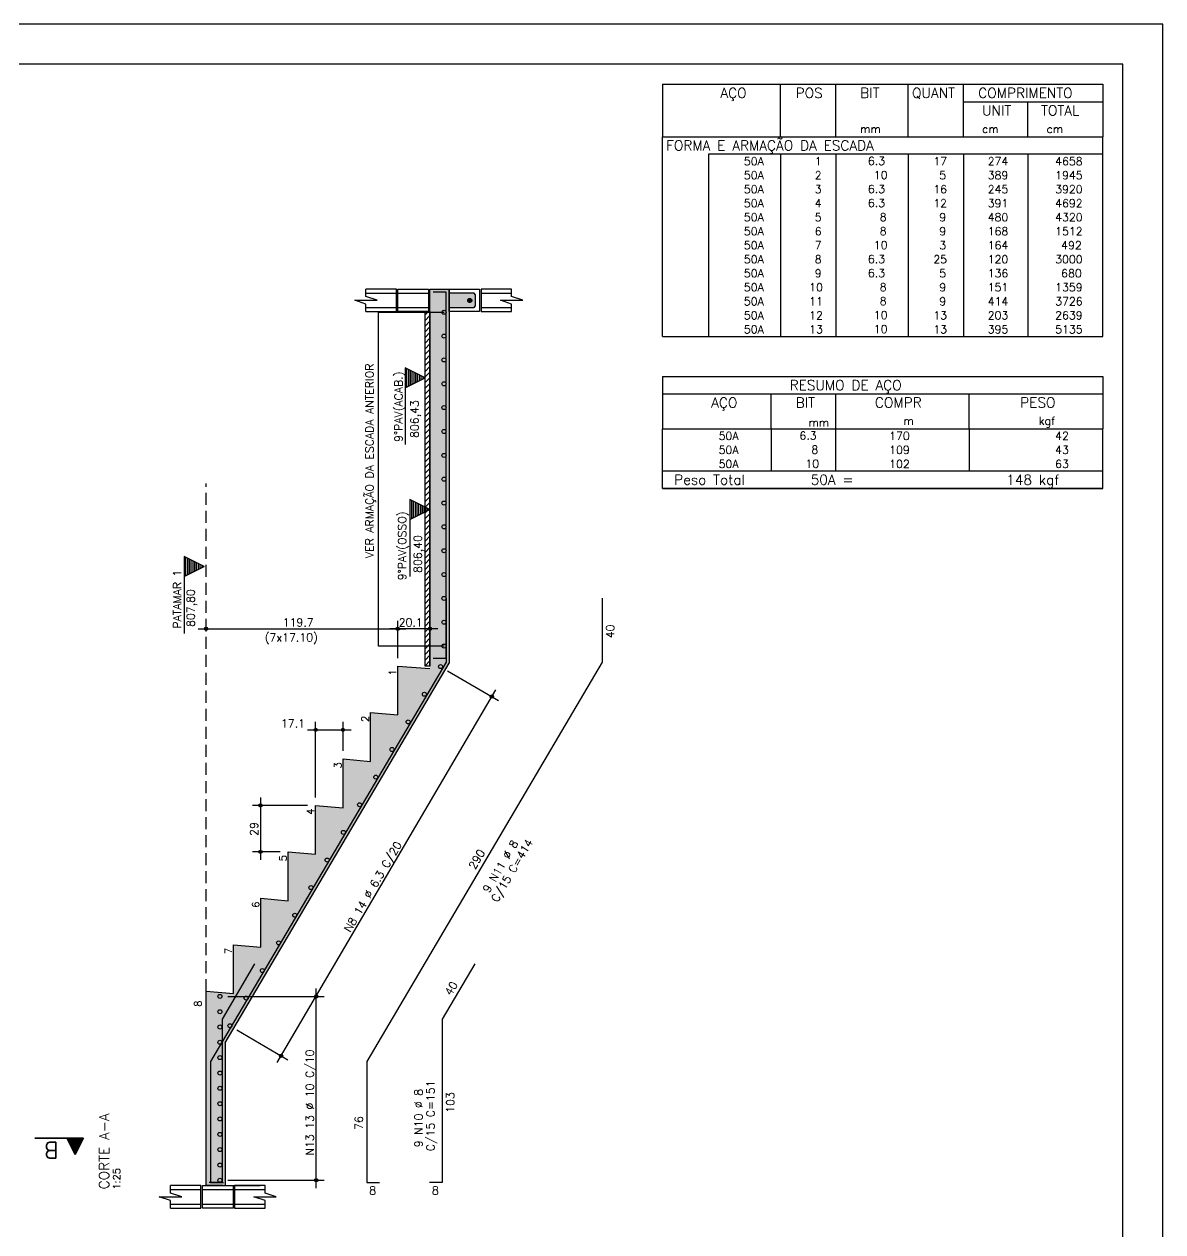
# Model space of a CAD drawing. Extents: x 0 to 84.1, y 0 to 59.4.
# Drawn here: x 55.66 to 84.1, y 29.23 to 59.4 of the extents above; entities that cross this region are included whole.
import ezdxf

# ---------------------------------------------------------------- set-up
doc = ezdxf.new("R2010")
doc.units = 0
doc.header["$MEASUREMENT"] = 0
doc.linetypes.add('ESTILO_TQS_0001', pattern=[0.45, 0.3, -0.15])
for name, color, linetype in [('ARQ_FOLHA', 7, 'CONTINUOUS'), ('PENA_01', 1, 'CONTINUOUS'), ('PENA_02', 2, 'CONTINUOUS'), ('PENA_03', 3, 'CONTINUOUS'), ('PENA_04', 4, 'CONTINUOUS'), ('PENA_05', 5, 'CONTINUOUS'), ('PENA_10', 253, 'CONTINUOUS')]:
    doc.layers.add(name, color=color, linetype=linetype)
doc.styles.get("Standard").update_dxf_attribs({"font": 'ROMANS.SHX'})

msp = doc.modelspace()

# ---------------------------------------------------------------- linework, layer by layer
at = {"layer": 'ARQ_FOLHA', "color": 1}
for points in [[(0, 0), (84.1, 0), (84.1, 59.4), (0, 59.4)], [(2.5, 1), (83.1, 1), (83.1, 58.4), (2.5, 58.4)]]:
    msp.add_lwpolyline(points, close=True, dxfattribs=at)
at = {"layer": 'PENA_01', "linetype": 'Continuous'}
for p, q in [((65.796, 43.361), (65.796, 52.78)), ((65.796, 52.78), (66.276, 52.78)), ((66.276, 52.78), (66.276, 43.431)), ((60.204, 44.229), (60.204, 44.494)), ((64.992, 43.561), (64.992, 44.494)), ((64.992, 43.561), (64.992, 44.494)), ((65.796, 44.21), (65.796, 44.494)), ((60.004, 44.294), (65.192, 44.294)), ((65.996, 44.294), (64.792, 44.294)), ((60.684, 33.949), (66.276, 43.431)), ((64.992, 42.141), (64.992, 43.361)), ((64.992, 43.361), (65.796, 43.301)), ((66.233, 43.247), (67.509, 42.499)), ((61.976, 33.455), (67.438, 42.772)), ((62.94, 40.081), (62.94, 41.969)), ((63.624, 41.241), (63.624, 41.969)), ((64.308, 40.981), (64.308, 42.201)), ((64.308, 42.201), (64.992, 42.141)), ((62.74, 41.769), (63.824, 41.769)), ((63.624, 39.821), (63.624, 41.041)), ((63.624, 41.041), (64.308, 40.981)), ((62.74, 39.881), (61.361, 39.881)), ((61.561, 40.081), (61.561, 38.521)), ((62.94, 38.661), (62.94, 39.881)), ((62.94, 39.881), (63.624, 39.821)), ((62.056, 38.721), (61.361, 38.721)), ((62.256, 37.501), (62.256, 38.721)), ((62.256, 38.721), (62.94, 38.661)), ((61.572, 36.341), (61.572, 37.561)), ((61.572, 37.561), (62.256, 37.501)), ((60.888, 35.181), (60.888, 36.401)), ((60.888, 36.401), (61.572, 36.341)), ((62.954, 30.315), (62.954, 35.311)), ((60.204, 30.381), (60.204, 35.241)), ((60.204, 35.241), (60.888, 35.181)), ((60.749, 35.111), (63.154, 35.111)), ((60.973, 34.275), (62.249, 33.527)), ((60.684, 33.949), (60.684, 30.381)), ((60.749, 30.515), (63.154, 30.515)), ((60.62, 30.381), (60.204, 30.381))]:
    msp.add_line(p, q, dxfattribs=at)
at = {"layer": 'PENA_01', "linetype": 'ESTILO_TQS_0001'}
msp.add_line((60.204, 35.241), (60.204, 47.927), dxfattribs=at)
at = {"layer": 'PENA_02', "linetype": 'Continuous'}
for p, q in [((71.6, 57.9), (71.6, 56.587)), ((71.6, 57.9), (82.6, 57.9)), ((74.55, 56.587), (74.55, 57.9)), ((75.93, 56.587), (75.93, 57.9)), ((77.74, 56.587), (77.74, 57.9)), ((79.12, 56.587), (79.12, 57.9)), ((82.6, 57.9), (82.6, 56.587)), ((79.12, 57.462), (82.6, 57.462)), ((80.73, 56.587), (80.73, 57.462)), ((71.6, 56.587), (82.6, 56.587)), ((71.6, 56.15), (71.6, 56.587)), ((71.6, 56.587), (82.6, 56.587)), ((82.6, 56.15), (82.6, 56.587)), ((71.6, 55.8), (71.6, 56.15)), ((82.6, 56.15), (72.75, 56.15)), ((72.75, 56.15), (72.75, 55.8)), ((74.55, 56.15), (74.55, 55.8)), ((75.93, 56.15), (75.93, 55.8)), ((77.74, 56.15), (77.74, 55.8)), ((79.12, 56.15), (79.12, 55.8)), ((80.73, 56.15), (80.73, 55.8)), ((82.6, 55.8), (82.6, 56.15)), ((71.6, 55.45), (71.6, 55.8)), ((72.75, 55.8), (72.75, 55.45)), ((74.55, 55.8), (74.55, 55.45)), ((75.93, 55.8), (75.93, 55.45)), ((77.74, 55.8), (77.74, 55.45)), ((79.12, 55.8), (79.12, 55.45)), ((80.73, 55.8), (80.73, 55.45)), ((82.6, 55.45), (82.6, 55.8)), ((71.6, 55.1), (71.6, 55.45)), ((72.75, 55.45), (72.75, 55.1)), ((74.55, 55.45), (74.55, 55.1)), ((75.93, 55.45), (75.93, 55.1)), ((77.74, 55.45), (77.74, 55.1)), ((79.12, 55.45), (79.12, 55.1)), ((80.73, 55.45), (80.73, 55.1)), ((82.6, 55.1), (82.6, 55.45)), ((71.6, 54.75), (71.6, 55.1)), ((72.75, 55.1), (72.75, 54.75)), ((74.55, 55.1), (74.55, 54.75)), ((75.93, 55.1), (75.93, 54.75)), ((77.74, 55.1), (77.74, 54.75)), ((79.12, 55.1), (79.12, 54.75)), ((80.73, 55.1), (80.73, 54.75)), ((82.6, 54.75), (82.6, 55.1)), ((71.6, 54.4), (71.6, 54.75)), ((72.75, 54.75), (72.75, 54.4)), ((74.55, 54.75), (74.55, 54.4)), ((75.93, 54.75), (75.93, 54.4)), ((77.74, 54.75), (77.74, 54.4)), ((79.12, 54.75), (79.12, 54.4)), ((80.73, 54.75), (80.73, 54.4)), ((82.6, 54.4), (82.6, 54.75)), ((71.6, 54.05), (71.6, 54.4)), ((72.75, 54.4), (72.75, 54.05)), ((74.55, 54.4), (74.55, 54.05)), ((75.93, 54.4), (75.93, 54.05)), ((77.74, 54.4), (77.74, 54.05)), ((79.12, 54.4), (79.12, 54.05)), ((80.73, 54.4), (80.73, 54.05)), ((82.6, 54.05), (82.6, 54.4)), ((71.6, 53.7), (71.6, 54.05)), ((72.75, 54.05), (72.75, 53.7)), ((74.55, 54.05), (74.55, 53.7)), ((75.93, 54.05), (75.93, 53.7)), ((77.74, 54.05), (77.74, 53.7)), ((79.12, 54.05), (79.12, 53.7)), ((80.73, 54.05), (80.73, 53.7)), ((82.6, 53.7), (82.6, 54.05)), ((71.6, 53.35), (71.6, 53.7)), ((72.75, 53.7), (72.75, 53.35)), ((74.55, 53.7), (74.55, 53.35)), ((75.93, 53.7), (75.93, 53.35)), ((77.74, 53.7), (77.74, 53.35)), ((79.12, 53.7), (79.12, 53.35)), ((80.73, 53.7), (80.73, 53.35)), ((82.6, 53.35), (82.6, 53.7)), ((71.6, 53), (71.6, 53.35)), ((72.75, 53.35), (72.75, 53)), ((74.55, 53.35), (74.55, 53)), ((75.93, 53.35), (75.93, 53)), ((77.74, 53.35), (77.74, 53)), ((79.12, 53.35), (79.12, 53)), ((80.73, 53.35), (80.73, 53)), ((82.6, 53), (82.6, 53.35)), ((71.6, 52.65), (71.6, 53)), ((72.75, 53), (72.75, 52.65)), ((74.55, 53), (74.55, 52.65)), ((75.93, 53), (75.93, 52.65)), ((77.74, 53), (77.74, 52.65)), ((79.12, 53), (79.12, 52.65)), ((80.73, 53), (80.73, 52.65)), ((82.6, 52.65), (82.6, 53)), ((71.6, 52.3), (71.6, 52.65)), ((72.75, 52.65), (72.75, 52.3)), ((74.55, 52.65), (74.55, 52.3)), ((75.93, 52.65), (75.93, 52.3)), ((77.74, 52.65), (77.74, 52.3)), ((79.12, 52.65), (79.12, 52.3)), ((80.73, 52.65), (80.73, 52.3)), ((82.6, 52.3), (82.6, 52.65)), ((71.6, 51.95), (71.6, 52.3)), ((72.75, 52.3), (72.75, 51.95)), ((74.55, 52.3), (74.55, 51.95)), ((75.93, 52.3), (75.93, 51.95)), ((77.74, 52.3), (77.74, 51.95)), ((79.12, 52.3), (79.12, 51.95)), ((80.73, 52.3), (80.73, 51.95)), ((82.6, 51.95), (82.6, 52.3)), ((71.6, 51.6), (71.6, 51.95)), ((72.75, 51.95), (72.75, 51.6)), ((74.55, 51.95), (74.55, 51.6)), ((75.93, 51.95), (75.93, 51.6)), ((77.74, 51.95), (77.74, 51.6)), ((79.12, 51.95), (79.12, 51.6)), ((80.73, 51.95), (80.73, 51.6)), ((82.6, 51.6), (82.6, 51.95)), ((71.6, 51.6), (82.6, 51.6)), ((71.6, 50.6), (71.6, 49.288)), ((71.6, 50.6), (82.6, 50.6)), ((82.6, 50.6), (82.6, 49.288)), ((71.6, 50.163), (82.6, 50.163)), ((74.32, 49.288), (74.32, 50.163)), ((75.93, 49.288), (75.93, 50.163)), ((79.265, 49.288), (79.265, 50.163)), ((71.6, 49.288), (82.6, 49.288)), ((71.6, 48.938), (71.6, 49.288)), ((74.32, 49.288), (74.32, 48.938)), ((75.93, 48.938), (75.93, 49.288)), ((79.265, 49.288), (79.265, 48.938)), ((82.6, 48.938), (82.6, 49.288)), ((71.6, 48.588), (71.6, 48.938)), ((74.32, 48.938), (74.32, 48.588)), ((75.93, 48.588), (75.93, 48.938)), ((79.265, 48.938), (79.265, 48.588)), ((82.6, 48.588), (82.6, 48.938)), ((71.6, 48.237), (71.6, 48.588)), ((74.32, 48.588), (74.32, 48.237)), ((75.93, 48.237), (75.93, 48.588)), ((79.265, 48.588), (79.265, 48.237)), ((82.6, 48.237), (82.6, 48.588)), ((71.6, 48.237), (82.6, 48.237)), ((71.6, 47.8), (71.6, 48.237)), ((71.6, 48.237), (82.6, 48.237)), ((82.6, 47.8), (82.6, 48.237)), ((82.6, 47.8), (71.6, 47.8)), ((71.6, 47.8), (82.6, 47.8))]:
    msp.add_line(p, q, dxfattribs=at)
for points in [[(0, 0), (84.1, 0), (84.1, 59.4), (0, 59.4), (0, 0)], [(0, 0), (84.1, 0), (84.1, 59.4), (0, 59.4), (0, 0)], [(64.196, 52.22), (64.196, 52.406), (63.916, 52.5), (64.476, 52.5), (64.196, 52.593), (64.196, 52.78)], [(67.836, 52.22), (67.836, 52.406), (67.556, 52.5), (68.116, 52.5), (67.836, 52.593), (67.836, 52.78)], [(59.316, 29.821), (59.316, 30.008), (59.036, 30.101), (59.596, 30.101), (59.316, 30.194), (59.316, 30.381)], [(61.676, 29.821), (61.676, 30.008), (61.396, 30.101), (61.956, 30.101), (61.676, 30.194), (61.676, 30.381)]]:
    msp.add_lwpolyline(points, dxfattribs=at)
for centre, radius in [((60.204, 44.294), 0.04), ((60.204, 44.294), 0.02), ((64.992, 44.294), 0.04), ((64.992, 44.294), 0.04), ((64.992, 44.294), 0.02), ((64.992, 44.294), 0.02), ((65.796, 44.294), 0.04), ((65.796, 44.294), 0.02), ((67.337, 42.6), 0.0416), ((67.337, 42.6), 0.0208), ((62.94, 41.769), 0.04), ((62.94, 41.769), 0.02), ((63.624, 41.769), 0.04), ((63.624, 41.769), 0.02), ((61.561, 39.881), 0.04), ((61.561, 39.881), 0.02), ((61.561, 38.721), 0.04), ((61.561, 38.721), 0.02), ((62.954, 35.111), 0.0416), ((62.954, 35.111), 0.0208), ((62.077, 33.628), 0.0416), ((62.077, 33.628), 0.0208), ((62.954, 30.515), 0.0416), ((62.954, 30.515), 0.0208)]:
    msp.add_circle(centre, radius, dxfattribs=at)
at = {"layer": 'PENA_03', "linetype": 'Continuous'}
for p, q in [((64.956, 52.78), (64.196, 52.78)), ((64.196, 52.68), (64.956, 52.68)), ((64.956, 52.22), (64.956, 52.78)), ((64.996, 52.68), (65.756, 52.68)), ((67.836, 52.78), (67.076, 52.78)), ((67.076, 52.78), (67.076, 52.22)), ((67.076, 52.68), (67.836, 52.68)), ((64.196, 52.32), (64.956, 52.32)), ((64.196, 52.22), (64.956, 52.22)), ((64.512, 43.863), (64.512, 52.201)), ((64.512, 52.201), (66.146, 52.201)), ((64.996, 52.32), (65.756, 52.32)), ((65.676, 52.141), (65.755, 52.22)), ((67.076, 52.32), (67.836, 52.32)), ((67.076, 52.22), (67.836, 52.22)), ((65.676, 51.999), (65.796, 52.119)), ((65.676, 51.858), (65.796, 51.978)), ((65.676, 51.716), (65.796, 51.836)), ((65.676, 51.575), (65.796, 51.695)), ((65.676, 51.433), (65.796, 51.553)), ((65.676, 51.292), (65.796, 51.412)), ((65.676, 51.151), (65.796, 51.271)), ((65.676, 51.009), (65.796, 51.129)), ((65.176, 50.817), (65.176, 48.897)), ((65.676, 50.567), (65.176, 50.817)), ((65.221, 50.339), (65.221, 50.794)), ((65.265, 50.361), (65.265, 50.772)), ((65.31, 50.383), (65.31, 50.75)), ((65.354, 50.406), (65.354, 50.727)), ((65.399, 50.428), (65.399, 50.705)), ((65.676, 50.868), (65.796, 50.988)), ((65.676, 50.726), (65.796, 50.846)), ((65.676, 50.585), (65.796, 50.705)), ((65.676, 50.567), (65.176, 50.317)), ((65.444, 50.45), (65.444, 50.683)), ((65.488, 50.473), (65.488, 50.661)), ((65.533, 50.495), (65.533, 50.638)), ((65.577, 50.517), (65.577, 50.616)), ((65.622, 50.54), (65.622, 50.594)), ((65.676, 50.444), (65.796, 50.564)), ((65.676, 50.302), (65.796, 50.422)), ((65.676, 50.161), (65.796, 50.281)), ((65.676, 50.019), (65.796, 50.139)), ((65.676, 49.878), (65.796, 49.998)), ((65.676, 49.736), (65.796, 49.856)), ((65.676, 49.595), (65.796, 49.715)), ((65.676, 49.454), (65.796, 49.574)), ((65.676, 49.312), (65.796, 49.432)), ((65.676, 49.171), (65.796, 49.291)), ((65.676, 49.029), (65.796, 49.149)), ((65.676, 48.888), (65.796, 49.008)), ((65.676, 48.746), (65.796, 48.866)), ((65.676, 48.605), (65.796, 48.725)), ((65.676, 48.464), (65.796, 48.584)), ((65.676, 48.322), (65.796, 48.442)), ((65.676, 48.181), (65.796, 48.301)), ((65.676, 48.039), (65.796, 48.159)), ((65.676, 47.898), (65.796, 48.018)), ((65.676, 47.757), (65.796, 47.877)), ((65.676, 47.615), (65.796, 47.735)), ((65.296, 47.524), (65.296, 45.604)), ((65.796, 47.274), (65.296, 47.524)), ((65.341, 47.047), (65.341, 47.502)), ((65.385, 47.069), (65.385, 47.48)), ((65.43, 47.091), (65.43, 47.458)), ((65.474, 47.114), (65.474, 47.435)), ((65.519, 47.136), (65.519, 47.413)), ((65.564, 47.158), (65.564, 47.391)), ((65.676, 47.474), (65.796, 47.594)), ((65.676, 47.332), (65.796, 47.452)), ((65.796, 47.274), (65.296, 47.024)), ((65.608, 47.181), (65.608, 47.368)), ((65.653, 47.203), (65.653, 47.346)), ((65.676, 47.191), (65.796, 47.311)), ((65.676, 47.049), (65.796, 47.169)), ((65.697, 47.225), (65.697, 47.324)), ((65.742, 47.247), (65.742, 47.301)), ((65.676, 46.908), (65.796, 47.028)), ((65.676, 46.767), (65.796, 46.887)), ((65.676, 46.625), (65.796, 46.745)), ((65.676, 46.484), (65.796, 46.604)), ((65.676, 46.342), (65.796, 46.462)), ((65.676, 46.201), (65.796, 46.321)), ((65.676, 46.059), (65.796, 46.179)), ((59.656, 46.098), (59.656, 44.178)), ((60.156, 45.848), (59.656, 46.098)), ((59.701, 45.621), (59.701, 46.076)), ((59.745, 45.643), (59.745, 46.054)), ((59.79, 45.665), (59.79, 46.031)), ((59.834, 45.687), (59.834, 46.009)), ((59.879, 45.71), (59.879, 45.987)), ((59.924, 45.732), (59.924, 45.964)), ((59.968, 45.754), (59.968, 45.942)), ((60.013, 45.777), (60.013, 45.92)), ((60.057, 45.799), (60.057, 45.898)), ((60.102, 45.821), (60.102, 45.875)), ((65.676, 45.918), (65.796, 46.038)), ((65.676, 45.777), (65.796, 45.897)), ((60.156, 45.848), (59.656, 45.598)), ((65.676, 45.635), (65.796, 45.755)), ((65.676, 45.494), (65.796, 45.614)), ((65.676, 45.352), (65.796, 45.472)), ((65.676, 45.211), (65.796, 45.331)), ((65.676, 45.069), (65.796, 45.189)), ((65.676, 44.928), (65.796, 45.048)), ((65.676, 44.787), (65.796, 44.907)), ((65.676, 44.645), (65.796, 44.765)), ((65.676, 44.504), (65.796, 44.624)), ((65.676, 44.362), (65.796, 44.482)), ((65.676, 44.221), (65.796, 44.341)), ((65.676, 44.08), (65.796, 44.2)), ((65.676, 43.938), (65.796, 44.058)), ((66.146, 43.863), (64.512, 43.863)), ((65.676, 43.797), (65.796, 43.917)), ((65.676, 43.655), (65.796, 43.775)), ((65.676, 43.514), (65.796, 43.634)), ((65.676, 43.372), (65.796, 43.492)), ((60.076, 30.381), (59.316, 30.381)), ((59.316, 30.281), (60.076, 30.281)), ((60.076, 29.821), (60.076, 30.381)), ((60.116, 30.281), (60.876, 30.281)), ((61.556, 30.38), (60.796, 30.38)), ((61.676, 30.381), (60.916, 30.381)), ((60.916, 30.381), (60.916, 29.821)), ((60.916, 30.281), (61.676, 30.281)), ((59.316, 29.921), (60.076, 29.921)), ((60.116, 29.921), (60.876, 29.921)), ((60.916, 29.921), (61.676, 29.921)), ((59.316, 29.821), (60.076, 29.821)), ((60.916, 29.821), (61.676, 29.821))]:
    msp.add_line(p, q, dxfattribs=at)
for points in [[(65.756, 52.78), (65.756, 52.22), (64.996, 52.22), (64.996, 52.78), (65.756, 52.78)], [(67.036, 52.78), (67.036, 52.22), (66.276, 52.22), (66.276, 52.78), (67.036, 52.78)], [(66.276, 52.32), (66.896, 52.32), (66.936, 52.36), (66.936, 52.64), (66.896, 52.68), (66.276, 52.68)], [(66.79, 52.447), (66.779, 52.448), (66.769, 52.452), (66.76, 52.457), (66.752, 52.464), (66.746, 52.472), (66.742, 52.482), (66.74, 52.492), (66.74, 52.503), (66.742, 52.513), (66.746, 52.522), (66.752, 52.531), (66.76, 52.538), (66.769, 52.543), (66.779, 52.546), (66.79, 52.547), (66.8, 52.546), (66.81, 52.543), (66.819, 52.538), (66.827, 52.531), (66.833, 52.522), (66.837, 52.513), (66.839, 52.503), (66.839, 52.492), (66.837, 52.482), (66.833, 52.472), (66.827, 52.464), (66.819, 52.457), (66.81, 52.452), (66.8, 52.448), (66.79, 52.447)], [(65.796, 43.361), (65.676, 43.361), (65.676, 52.22), (65.796, 52.22), (65.796, 43.361)], [(65.176, 50.317), (65.676, 50.567), (65.176, 50.817), (65.176, 50.317)], [(65.296, 47.024), (65.796, 47.274), (65.296, 47.524), (65.296, 47.024)], [(59.656, 45.598), (60.156, 45.848), (59.656, 46.098), (59.656, 45.598)], [(57.136, 31.566), (56.931, 31.157), (56.727, 31.566), (57.136, 31.566)], [(60.876, 30.381), (60.876, 29.821), (60.116, 29.821), (60.116, 30.381), (60.876, 30.381)]]:
    msp.add_lwpolyline(points, dxfattribs=at)
for centre in [(66.79, 52.497), (66.146, 52.201), (66.146, 51.605), (66.146, 51.01), (66.146, 50.414), (66.146, 49.819), (66.146, 49.223), (66.146, 48.627), (66.146, 48.032), (66.146, 47.436), (66.146, 46.841), (66.146, 46.245), (66.146, 45.649), (66.146, 45.054), (66.146, 44.458), (66.146, 43.863), (66.06, 43.348), (65.655, 42.658), (65.251, 41.968), (64.846, 41.278), (64.442, 40.588), (64.037, 39.897), (63.633, 39.207), (63.228, 38.517), (62.823, 37.827), (62.419, 37.137), (62.014, 36.447), (61.61, 35.756), (60.549, 35.111), (61.205, 35.066), (60.549, 34.728), (60.8, 34.376), (60.549, 34.345), (60.549, 33.962), (60.549, 33.579), (60.549, 33.195), (60.549, 32.813), (60.549, 32.429), (60.549, 32.047), (60.549, 31.662), (60.549, 31.281), (60.549, 30.896), (60.549, 30.515)]:
    msp.add_circle(centre, 0.05, dxfattribs=at)
for points in [[(66.79, 52.447), (66.74, 52.503), (66.742, 52.513)], [(66.79, 52.447), (66.74, 52.492), (66.74, 52.503)], [(66.79, 52.447), (66.742, 52.513), (66.746, 52.522)], [(66.79, 52.447), (66.746, 52.522), (66.752, 52.531)], [(66.79, 52.447), (66.752, 52.531), (66.76, 52.538)], [(66.79, 52.447), (66.76, 52.538), (66.769, 52.543)], [(66.79, 52.447), (66.769, 52.543), (66.779, 52.546)], [(66.79, 52.447), (66.779, 52.546), (66.79, 52.547)], [(66.79, 52.447), (66.79, 52.547), (66.8, 52.546)], [(66.79, 52.447), (66.8, 52.546), (66.81, 52.543)], [(66.79, 52.447), (66.81, 52.543), (66.819, 52.538)], [(66.79, 52.447), (66.819, 52.538), (66.827, 52.531)], [(66.79, 52.447), (66.827, 52.531), (66.833, 52.522)], [(66.79, 52.447), (66.833, 52.522), (66.837, 52.513)], [(66.79, 52.447), (66.837, 52.513), (66.839, 52.503)], [(66.79, 52.447), (66.839, 52.503), (66.839, 52.492)], [(66.79, 52.447), (66.742, 52.482), (66.74, 52.492)], [(66.79, 52.447), (66.746, 52.472), (66.742, 52.482)], [(66.79, 52.447), (66.752, 52.464), (66.746, 52.472)], [(66.79, 52.447), (66.76, 52.457), (66.752, 52.464)], [(66.79, 52.447), (66.769, 52.452), (66.76, 52.457)], [(66.79, 52.447), (66.779, 52.448), (66.769, 52.452)], [(66.79, 52.447), (66.839, 52.492), (66.837, 52.482)], [(66.79, 52.447), (66.837, 52.482), (66.833, 52.472)], [(66.79, 52.447), (66.833, 52.472), (66.827, 52.464)], [(66.79, 52.447), (66.827, 52.464), (66.819, 52.457)], [(66.79, 52.447), (66.819, 52.457), (66.81, 52.452)], [(66.79, 52.447), (66.81, 52.452), (66.8, 52.448)], [(66.79, 52.447), (66.8, 52.448), (66.79, 52.447)]]:
    msp.add_solid(points, dxfattribs=at)
at = {"layer": 'PENA_04', "linetype": 'Continuous'}
for p, q in [((55.923, 31.568), (57.139, 31.568)), ((57.136, 31.566), (55.923, 31.566)), ((56.931, 31.153), (56.725, 31.566)), ((56.931, 31.157), (56.727, 31.566)), ((57.121, 31.536), (56.742, 31.536)), ((57.105, 31.504), (56.758, 31.504)), ((57.089, 31.472), (56.774, 31.472)), ((57.073, 31.44), (56.79, 31.44)), ((57.057, 31.408), (56.806, 31.408)), ((57.139, 31.568), (56.931, 31.153)), ((57.136, 31.566), (56.931, 31.157)), ((57.041, 31.376), (56.822, 31.376)), ((57.025, 31.345), (56.838, 31.344)), ((57.009, 31.312), (56.854, 31.312)), ((56.993, 31.281), (56.87, 31.281)), ((56.977, 31.249), (56.886, 31.249)), ((56.961, 31.217), (56.901, 31.217)), ((56.945, 31.185), (56.917, 31.185))]:
    msp.add_line(p, q, dxfattribs=at)
at = {"layer": 'PENA_05', "linetype": 'Continuous'}
for p, q in [((66.196, 52.7), (65.876, 52.7)), ((66.196, 43.559), (66.196, 52.7)), ((66.196, 45.057), (66.196, 43.457)), ((70.099, 45.057), (70.099, 43.457)), ((66.196, 43.457), (60.316, 33.487)), ((70.099, 43.457), (64.219, 33.487)), ((65.876, 43.559), (66.196, 43.559)), ((61.417, 35.922), (60.604, 34.543)), ((66.917, 35.922), (66.104, 34.543)), ((60.604, 34.543), (60.604, 30.461)), ((66.104, 34.543), (66.104, 30.461)), ((60.316, 33.487), (60.316, 30.461)), ((64.219, 33.487), (64.219, 30.461)), ((60.604, 30.461), (60.284, 30.461)), ((60.316, 30.461), (60.636, 30.461)), ((64.219, 30.461), (64.539, 30.461)), ((66.104, 30.461), (65.784, 30.461))]:
    msp.add_line(p, q, dxfattribs=at)
at = {"layer": 'PENA_10', "linetype": 'Continuous'}
for points in [[(66.276, 43.431), (65.796, 43.301), (65.796, 52.78)], [(66.276, 43.431), (65.796, 52.78), (66.276, 52.78)], [(66.276, 52.68), (66.276, 52.32), (66.896, 52.32)], [(66.276, 52.68), (66.896, 52.32), (66.936, 52.36)], [(66.276, 52.68), (66.936, 52.36), (66.936, 52.64)], [(66.276, 52.68), (66.936, 52.64), (66.896, 52.68)], [(66.276, 52.68), (66.896, 52.68), (66.276, 52.68)], [(60.684, 33.949), (60.888, 35.181), (66.276, 43.431)], [(66.276, 43.431), (60.888, 35.181), (61.572, 36.341)], [(66.276, 43.431), (61.572, 36.341), (62.256, 37.501)], [(66.276, 43.431), (62.256, 37.501), (62.94, 38.661)], [(66.276, 43.431), (62.94, 38.661), (63.624, 39.821)], [(66.276, 43.431), (63.624, 39.821), (64.308, 40.981)], [(66.276, 43.431), (64.308, 40.981), (64.992, 42.141)], [(66.276, 43.431), (64.992, 42.141), (65.796, 43.301)], [(65.796, 43.301), (64.992, 42.141), (64.992, 43.361)], [(64.992, 42.141), (64.308, 40.981), (64.308, 42.201)], [(64.308, 40.981), (63.624, 39.821), (63.624, 41.041)], [(63.624, 39.821), (62.94, 38.661), (62.94, 39.881)], [(62.94, 38.661), (62.256, 37.501), (62.256, 38.721)], [(62.256, 37.501), (61.572, 36.341), (61.572, 37.561)], [(61.572, 36.341), (60.888, 35.181), (60.888, 36.401)], [(60.684, 33.949), (60.204, 30.381), (60.204, 35.241)], [(60.684, 33.949), (60.204, 35.241), (60.888, 35.181)], [(60.684, 33.949), (60.684, 30.381), (60.204, 30.381)]]:
    msp.add_solid(points, dxfattribs=at)

# ---------------------------------------------------------------- texts
at = {"layer": 'PENA_02', "linetype": 'Continuous'}
for s, height, p in [('AÇO', 0.25, (73.05, 57.556)), ('POS', 0.25, (74.93, 57.556)), ('BIT', 0.25, (76.54, 57.556)), ('QUANT', 0.25, (77.836, 57.556)), ('COMPRIMENTO', 0.25, (79.489, 57.556)), ('UNIT', 0.25, (79.587, 57.119)), ('TOTAL', 0.25, (81.059, 57.119)), ('mm', 0.2, (76.54, 56.681)), ('cm', 0.2, (79.587, 56.681)), ('cm', 0.2, (81.197, 56.681)), ('FORMA E ARMAÇÃO DA ESCADA ', 0.25, (71.696, 56.244)), ('     50A', 0.2, (72.89, 55.875)), ('  1', 0.2, (75.13, 55.875)), ('    6.3', 0.2, (76.137, 55.881)), ('   17', 0.2, (77.92, 55.875)), ('    274', 0.2, (79.13, 55.875)), ('   4658', 0.2, (80.964, 55.875)), ('     50A', 0.2, (72.89, 55.525)), ('  2', 0.2, (75.13, 55.525)), ('     10', 0.2, (76.137, 55.531)), ('    5', 0.2, (77.92, 55.525)), ('    389', 0.2, (79.13, 55.525)), ('   1945', 0.2, (80.964, 55.525)), ('     50A', 0.2, (72.89, 55.175)), ('  3', 0.2, (75.13, 55.175)), ('    6.3', 0.2, (76.137, 55.181)), ('   16', 0.2, (77.92, 55.175)), ('    245', 0.2, (79.13, 55.175)), ('   3920', 0.2, (80.964, 55.175)), ('     50A', 0.2, (72.89, 54.825)), ('  4', 0.2, (75.13, 54.825)), ('    6.3', 0.2, (76.137, 54.831)), ('   12', 0.2, (77.92, 54.825)), ('    391', 0.2, (79.13, 54.825)), ('   4692', 0.2, (80.964, 54.825)), ('     50A', 0.2, (72.89, 54.475)), ('  5', 0.2, (75.13, 54.475)), ('      8', 0.2, (76.137, 54.481)), ('    9', 0.2, (77.92, 54.475)), ('    480', 0.2, (79.13, 54.475)), ('   4320', 0.2, (80.964, 54.475)), ('     50A', 0.2, (72.89, 54.125)), ('  6', 0.2, (75.13, 54.125)), ('      8', 0.2, (76.137, 54.131)), ('    9', 0.2, (77.92, 54.125)), ('    168', 0.2, (79.13, 54.125)), ('   1512', 0.2, (80.964, 54.125)), ('     50A', 0.2, (72.89, 53.775)), ('  7', 0.2, (75.13, 53.775)), ('     10', 0.2, (76.137, 53.781)), ('    3', 0.2, (77.92, 53.775)), ('    164', 0.2, (79.13, 53.775)), ('    492', 0.2, (80.964, 53.775)), ('     50A', 0.2, (72.89, 53.425)), ('  8', 0.2, (75.13, 53.425)), ('    6.3', 0.2, (76.137, 53.431)), ('   25', 0.2, (77.92, 53.425)), ('    120', 0.2, (79.13, 53.425)), ('   3000', 0.2, (80.964, 53.425)), ('     50A', 0.2, (72.89, 53.075)), ('  9', 0.2, (75.13, 53.075)), ('    6.3', 0.2, (76.137, 53.081)), ('    5', 0.2, (77.92, 53.075)), ('    136', 0.2, (79.13, 53.075)), ('    680', 0.2, (80.964, 53.075)), ('     50A', 0.2, (72.89, 52.725)), (' 10', 0.2, (75.13, 52.725)), ('      8', 0.2, (76.137, 52.731)), ('    9', 0.2, (77.92, 52.725)), ('    151', 0.2, (79.13, 52.725)), ('   1359', 0.2, (80.964, 52.725)), ('     50A', 0.2, (72.89, 52.375)), (' 11', 0.2, (75.13, 52.375)), ('      8', 0.2, (76.137, 52.381)), ('    9', 0.2, (77.92, 52.375)), ('    414', 0.2, (79.13, 52.375)), ('   3726', 0.2, (80.964, 52.375)), ('     50A', 0.2, (72.89, 52.025)), (' 12', 0.2, (75.13, 52.025)), ('     10', 0.2, (76.137, 52.031)), ('   13', 0.2, (77.92, 52.025)), ('    203', 0.2, (79.13, 52.025)), ('   2639', 0.2, (80.964, 52.025)), ('     50A', 0.2, (72.89, 51.675)), (' 13', 0.2, (75.13, 51.675)), ('     10', 0.2, (76.137, 51.681)), ('   13', 0.2, (77.92, 51.675)), ('    395', 0.2, (79.13, 51.675)), ('   5135', 0.2, (80.964, 51.675)), ('RESUMO DE AÇO', 0.25, (74.78, 50.256)), ('AÇO', 0.25, (72.82, 49.819)), ('BIT', 0.25, (74.93, 49.819)), ('COMPR', 0.25, (76.909, 49.822)), ('PESO', 0.25, (80.538, 49.822)), ('m', 0.2, (77.623, 49.391)), ('kgf', 0.2, (81.001, 49.391)), ('     50A', 0.2, (72.26, 49.013)), ('    6.3', 0.2, (74.427, 49.019)), ('mm', 0.2, (75.251, 49.345)), ('    170', 0.2, (76.668, 49.013)), ('      42', 0.2, (80.515, 49.013)), ('     50A', 0.2, (72.26, 48.663)), ('      8', 0.2, (74.427, 48.669)), ('    109', 0.2, (76.668, 48.663)), ('      43', 0.2, (80.515, 48.663)), ('     50A', 0.2, (72.26, 48.312)), ('     10', 0.2, (74.427, 48.319)), ('    102', 0.2, (76.668, 48.312)), ('      63', 0.2, (80.515, 48.312)), ('Peso Total        50A =', 0.25, (71.893, 47.894)), ('     148 kgf', 0.25, (79.257, 47.894))]:
    msp.add_text(s, height=height, dxfattribs=at).set_placement(p)
at = {"layer": 'PENA_03', "linetype": 'Continuous'}
for s, height, rotation, p in [('VER ARMAÇÃO DA ESCADA ANTERIOR', 0.2, 90, (64.387, 46.06)), ('40', 0.2, 90, (70.399, 44.057)), ('1', 0.18, 90, (64.952, 43.126)), ('2', 0.18, 90, (64.268, 41.966)), ('3', 0.18, 90, (63.584, 40.806)), ('4', 0.18, 90, (62.9, 39.646)), ('29', 0.2, 90, (61.501, 39.121)), ('N8 14 %%c 6.3 C/20', 0.2, 59.62, (63.805, 36.695)), ('9 N11 %%c 8', 0.2, 59.4687, (67.272, 37.681)), ('C/15 C=414', 0.2, 59.4687, (67.48, 37.443)), ('290', 0.2, 59.4694, (66.92, 38.264)), ('5', 0.18, 90, (62.216, 38.486)), ('6', 0.18, 90, (61.532, 37.326)), ('7', 0.18, 90, (60.848, 36.166)), ('40', 0.2, 59.4741, (66.323, 35.111)), ('8', 0.18, 90, (60.089, 34.85)), ('N13 13 %%c 10 C/10', 0.2, 90, (62.894, 31.133)), ('C/15 C=151', 0.2, 90, (65.91, 31.242)), ('9 N10 %%c 8', 0.2, 90, (65.61, 31.342)), ('103', 0.2, 90, (66.404, 32.202)), ('76', 0.2, 90, (64.119, 31.774)), ('1:25', 0.18, 90, (58.06, 30.28))]:
    msp.add_text(s, height=height, rotation=rotation, dxfattribs=at).set_placement(p)
for s, p in [('119.7', (62.118, 44.354)), ('20.1', (65.014, 44.354)), ('(7x17.10)', (61.667, 43.979)), ('17.1', (62.073, 41.829)), ('8', (64.279, 30.161)), ('8', (65.844, 30.161))]:
    msp.add_text(s, height=0.2, dxfattribs=at).set_placement(p)
at = {"layer": 'PENA_04', "linetype": 'Continuous'}
for s, height, rotation, p in [('9%%dPAV(ACAB.)', 0.2, 90, (65.111, 48.963)), ('806,43', 0.2, 90, (65.51, 49.062)), ('9%%dPAV(OSSO)', 0.2, 90, (65.199, 45.505)), ('806,40', 0.2, 90, (65.591, 45.691)), ('PATAMAR 1', 0.2, 90, (59.581, 44.298)), ('807,80', 0.2, 90, (59.919, 44.34)), ('B', 0.4, 180, (56.523, 31.468))]:
    msp.add_text(s, height=height, rotation=rotation, dxfattribs=at).set_placement(p)
at = {"layer": 'PENA_05', "linetype": 'Continuous'}
msp.add_text('CORTE A-A', height=0.25, rotation=90, dxfattribs=at).set_placement((57.78, 30.29))

doc.saveas('drawing.dxf')
